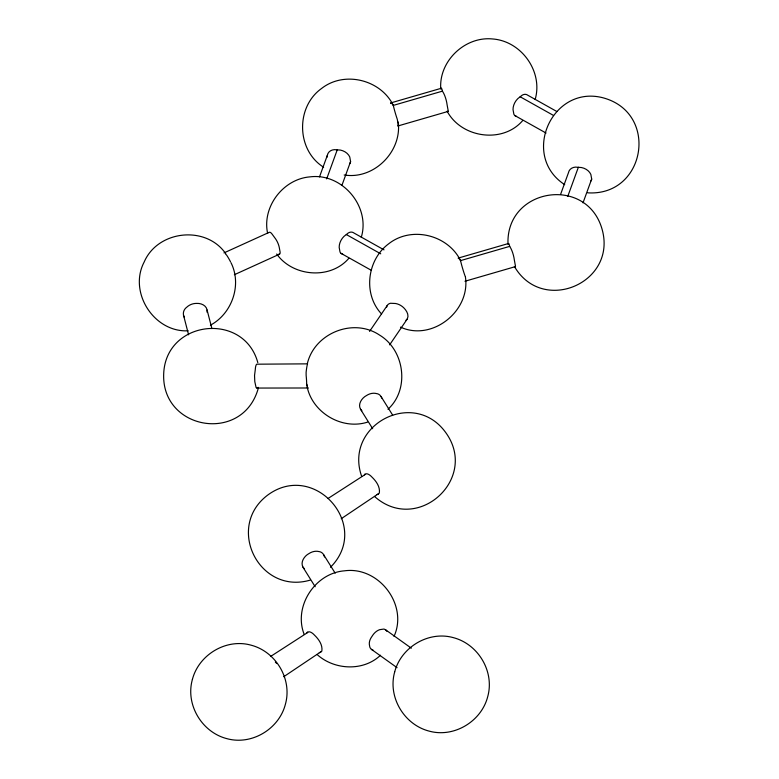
<?xml version="1.0" encoding="UTF-8"?>
<svg xmlns="http://www.w3.org/2000/svg" width="779" height="779" viewBox="0 0 779 779"><rect width="100%" height="100%" fill="white"/><g stroke="black" fill="none" stroke-linecap="round" stroke-linejoin="round"><path stroke-width="1.17" d="M207.058 312.213C207.983 306.342 201.888 303.089 196.814 303.401A11.987 9.913 -12.6 0 0 188.002 306.166L185.792 308.026A11.539 9.309 13.1 0 0 183.503 315.135L188.596 334.834M327.297 157.017L327.336 155.342A11.909 8.773 34.4 0 1 334.395 149.646L340.404 150.084A11.909 9.601 13.1 0 1 349.752 156.959L350.579 161.565L341.913 185.392M361.281 237.313C370.658 206.221 341.903 172.656 309.828 176.882C283.001 179.131 261.832 207.029 267.645 233.447M535.134 99.556C543.323 71.571 521.307 40.946 492.455 38.95C464.907 36.224 438.83 61.113 440.748 88.767M307.403 364.553L307.189 365.215A11.987 1.071 -85.6 0 0 306.118 372.313L306.137 375.42A11.539 1.188 84.4 0 1 306.663 384.096C310.49 411.604 341.231 430.583 367.6 422.121M319.497 176.901L327.336 155.342M326.674 178.907L337.258 149.802M389.636 344.854L407.339 318.874C409.248 314.852 406.541 310.558 403.697 307.734A11.958 8.812 34.4 0 0 395.537 303.498L390.503 303.265A11.802 7.342 50.7 0 0 386.52 307.442M560.598 194.361L568.436 172.792A11.909 8.773 34.4 0 1 575.496 167.105L581.504 167.543A11.909 9.601 13.1 0 1 590.852 174.418L591.68 179.014L583.013 202.852M567.774 196.357L578.359 167.261M258.219 388.487C242.542 444.488 159.491 429.92 163.804 371.846C167.67 319.702 244.09 312.028 257.83 362.673M307.384 363.413C314.716 333.013 353.53 317.481 379.626 335.126C404.652 350.18 409.9 389.334 387.971 409.248M394.028 636.404C408.4 604.747 378.643 566.09 344.484 570.822C314.94 573.12 293.235 606.578 304.161 634.359M369.567 331.416L387.27 305.446M407.339 318.874L405.976 320.305M341.231 518.707L379.334 493.126C380.288 486.826 376.238 481.208 371.914 477.05A11.987 5.648 63.6 0 0 366.344 473.759L327.988 498.511M283.741 676.717L321.844 651.147C322.798 644.837 318.747 639.228 314.424 635.07A11.987 5.648 63.6 0 0 308.844 631.769L270.488 656.531M330.481 567.268C371.895 525.835 314.453 460.379 267.587 495.171C225.17 527.227 259.319 595 310.1 580.141M348.885 258.258C330.432 279.904 292.885 276.808 276.681 254.012M522.738 120.502C502.786 143.979 461.392 137.99 447.136 111.231M380.522 655.236C363.326 671.625 334.23 670.135 317.024 654.457M258.209 387.348L256.827 388.059L256.087 387.514L254.791 381.583L254.538 375.488L255.298 369.519A11.987 3.135 83.2 0 1 256.69 364.192L307.588 363.851M384.028 249.855L353.948 233.009A11.909 7.128 -73.8 0 0 348.281 232.979L343.948 236.417A11.909 8.569 -58.2 0 0 339.177 247.381L340.014 251.987A11.909 6.524 -48.3 0 0 342.692 254.139M556.849 111.514L527.802 95.242A11.909 7.128 -73.8 0 0 522.125 95.223L517.801 98.651A11.909 8.569 -58.2 0 0 513.03 109.625L513.867 114.221A11.909 6.524 -48.3 0 0 516.535 116.373M210.408 325.194C232.054 313.625 242.152 284.783 230.964 262.65M223.972 252.902L269.115 232.376A11.958 3.515 74.4 0 1 272.397 234.528L275.62 238.919A11.802 5.56 63.6 0 1 279.252 247.371L280.089 251.977A11.802 3.535 52.3 0 1 278.415 254.314M234.352 274.724L279.495 254.188M390.854 102.896L441.255 88.29M390.746 103.529A11.909 1.451 63.2 0 1 392.178 103.86L393.298 105.399L442.443 91.143L443.679 93.285A11.909 3.506 74.4 0 1 447.107 104.853L447.944 109.45A11.909 1.451 63.2 0 1 447.633 111.309M448.12 111.416L397.718 126.032A11.909 1.227 84.4 0 0 398.118 123.9L397.28 119.294A11.909 0.828 73.3 0 1 393.853 107.726L393.298 105.399M458.11 258.122L508.502 243.506M458.597 258.229A11.909 1.451 63.2 0 1 459.425 259.076L460.555 260.614L509.69 246.368L510.927 248.501A11.909 3.506 74.4 0 1 514.354 260.069L515.192 264.665A11.909 1.451 63.2 0 1 514.88 266.525M464.966 281.248L515.367 266.632M376.773 494.616L378.36 494.168M319.273 652.636L320.86 652.179M587.619 192.822C645.421 196.571 659.55 113.393 603.443 97.911C552.184 84.044 520.109 155.722 564.726 184.672M188.158 330.802C154.096 332.623 128.223 292.349 144.154 262.046C157.777 230.224 205.89 225.034 225.676 253.584M256.827 388.059L308.426 387.991M344.172 174.973C373.852 179.9 402.071 151.632 398.215 122.03M400.513 327.131C432.092 341.64 470.37 311.162 465.462 277.246M411.331 648.186L385.702 629.87L383.979 629.052L379.694 629.666A11.987 8.627 -58.2 0 0 372.81 635.138L371.077 637.758A11.539 9.202 -37.8 0 0 369.597 645.879A11.539 7.225 -31.2 0 0 373.365 650.329M520.168 96.771L553.548 115.467M514.929 115.613L546.05 133.043M346.314 234.537L380.746 253.818M341.075 253.379L371.164 270.225M225.462 253.837L226.747 255.288A11.958 1.461 63.2 0 1 230.487 261.715M371.417 649.345L397.056 667.671M323.626 167.222C296.38 150.201 295.494 107.074 321.532 88.504C344.211 70.626 380.376 79.516 393.191 105.097M374.514 496.447C417.739 535.085 480 477.887 445.062 431.654C412.724 388.507 343.666 425.548 361.66 476.349M381.759 398.098A11.539 8.306 -58.2 0 0 377.542 393.784L375.03 393.298A11.987 9.562 -37.8 0 0 366.461 395.566C361.183 398.293 356.685 405.859 361.875 410.776M324.492 556.946A11.539 8.306 -58.2 0 0 320.052 551.795L317.54 551.308A11.987 9.562 -37.8 0 0 308.961 553.587C303.693 556.313 299.185 563.879 304.375 568.797M381.593 314.015C362.771 294.17 367.026 259.699 388.779 243.72C411.458 225.842 447.633 234.732 460.438 260.313M385.702 629.87L387.075 631.448M514.393 266.447C542.544 315.018 617.581 282.826 602.001 228.958C586.47 175.119 505.844 188.06 507.996 243.993M381.077 396.589L392.684 415.168M360.414 409.102L372.664 428.703M323.587 554.609L335.184 573.178M302.914 567.122L315.164 586.723M465.404 276.964L464.527 274.51A11.909 0.828 73.3 0 1 461.1 262.942L460.555 260.614M207.097 310.032L211.898 328.572M509.69 246.368L509.252 244.635A11.909 1.227 84.4 0 0 508.249 244.178M442.443 91.143L442.005 89.419A11.909 1.227 84.4 0 0 441.002 88.962M591.689 179.014A11.909 7.556 7.4 0 1 590.969 180.923M275.328 662.043A11.987 3.583 52.3 0 1 276.701 663.533M306.907 632.85A11.539 3.389 74.4 0 1 307.617 631.983M350.589 161.565A11.909 7.556 7.4 0 1 349.868 163.473M364.406 474.83A11.539 3.389 74.4 0 1 365.108 473.973M307.432 386.121A11.539 0.798 73.3 0 1 306.663 384.096M184.272 317.15A11.539 7.323 7.4 0 1 183.503 315.135M192.394 679.444C185.275 704.498 201.79 732.231 226.874 738.648C251.666 745.552 279.028 729.027 285.377 704.343C292.495 679.278 275.99 651.556 250.906 645.129C226.114 638.235 198.752 654.759 192.394 679.444M394.69 671.917C387.572 696.971 404.087 724.704 429.171 731.121C453.953 738.015 481.325 721.49 487.673 696.806C494.792 671.751 478.287 644.029 453.193 637.602C428.411 630.708 401.049 647.232 394.69 671.917"/></g></svg>
